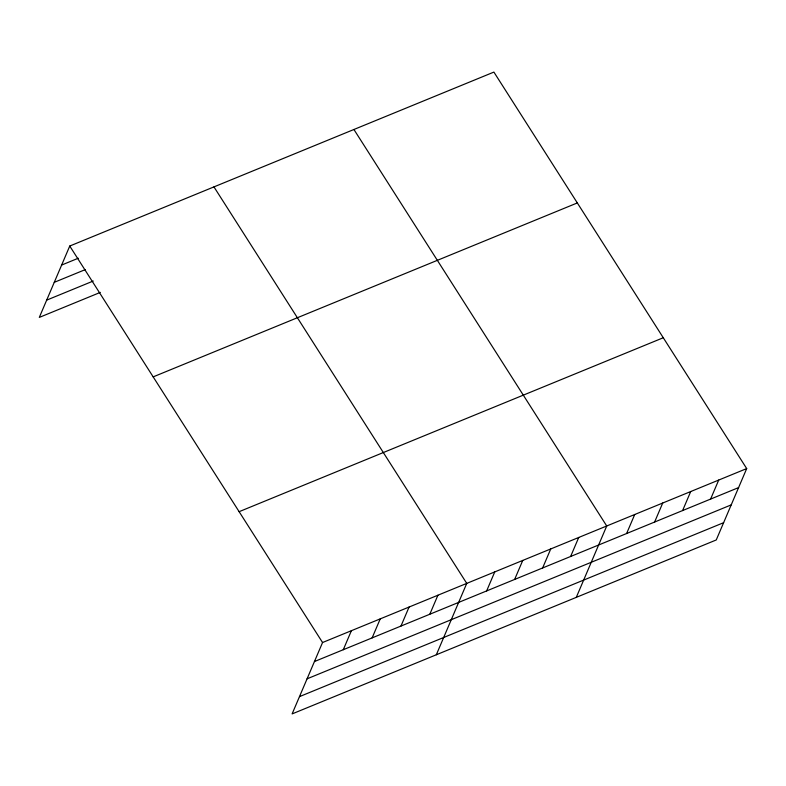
<?xml version="1.0" encoding="UTF-8"?>
<svg xmlns="http://www.w3.org/2000/svg" width="786" height="786" viewBox="0 0 786 786"><rect width="100%" height="100%" fill="white"/><g stroke="black" fill="none" stroke-linecap="round" stroke-linejoin="round"><path stroke-width="1.18" d="M746.7 468.584L322.555 642.526L292.107 713.914L716.252 539.962L746.7 468.584L493.893 72.086L69.748 246.038L39.3 317.416L100.313 292.392M343.276 649.727L351.391 630.706M372.122 637.898L380.237 618.877M400.968 626.069L409.074 607.047M429.804 614.239L437.92 595.218M436.318 654.767L466.756 583.389L213.959 186.891M486.642 590.925L494.758 571.903M514.634 579.449L522.749 560.428M542.625 567.964L550.74 548.952M570.626 556.488L578.732 537.467M576.285 597.37L606.733 525.991L353.926 129.494M626.609 533.527L634.724 514.506M654.6 522.051L662.716 503.03M682.602 510.566L690.707 491.545M710.593 499.09L718.709 480.069M61.632 265.059L78.276 258.23M54.263 282.331L85.32 269.598M46.669 300.134L93.259 281.024M153.172 376.877L577.317 202.935M239.121 511.686L663.276 337.744M314.439 661.547L738.585 487.605M307.071 678.829L731.216 504.887M299.476 696.632L723.621 522.69M69.748 246.038L322.555 642.526"/></g></svg>
